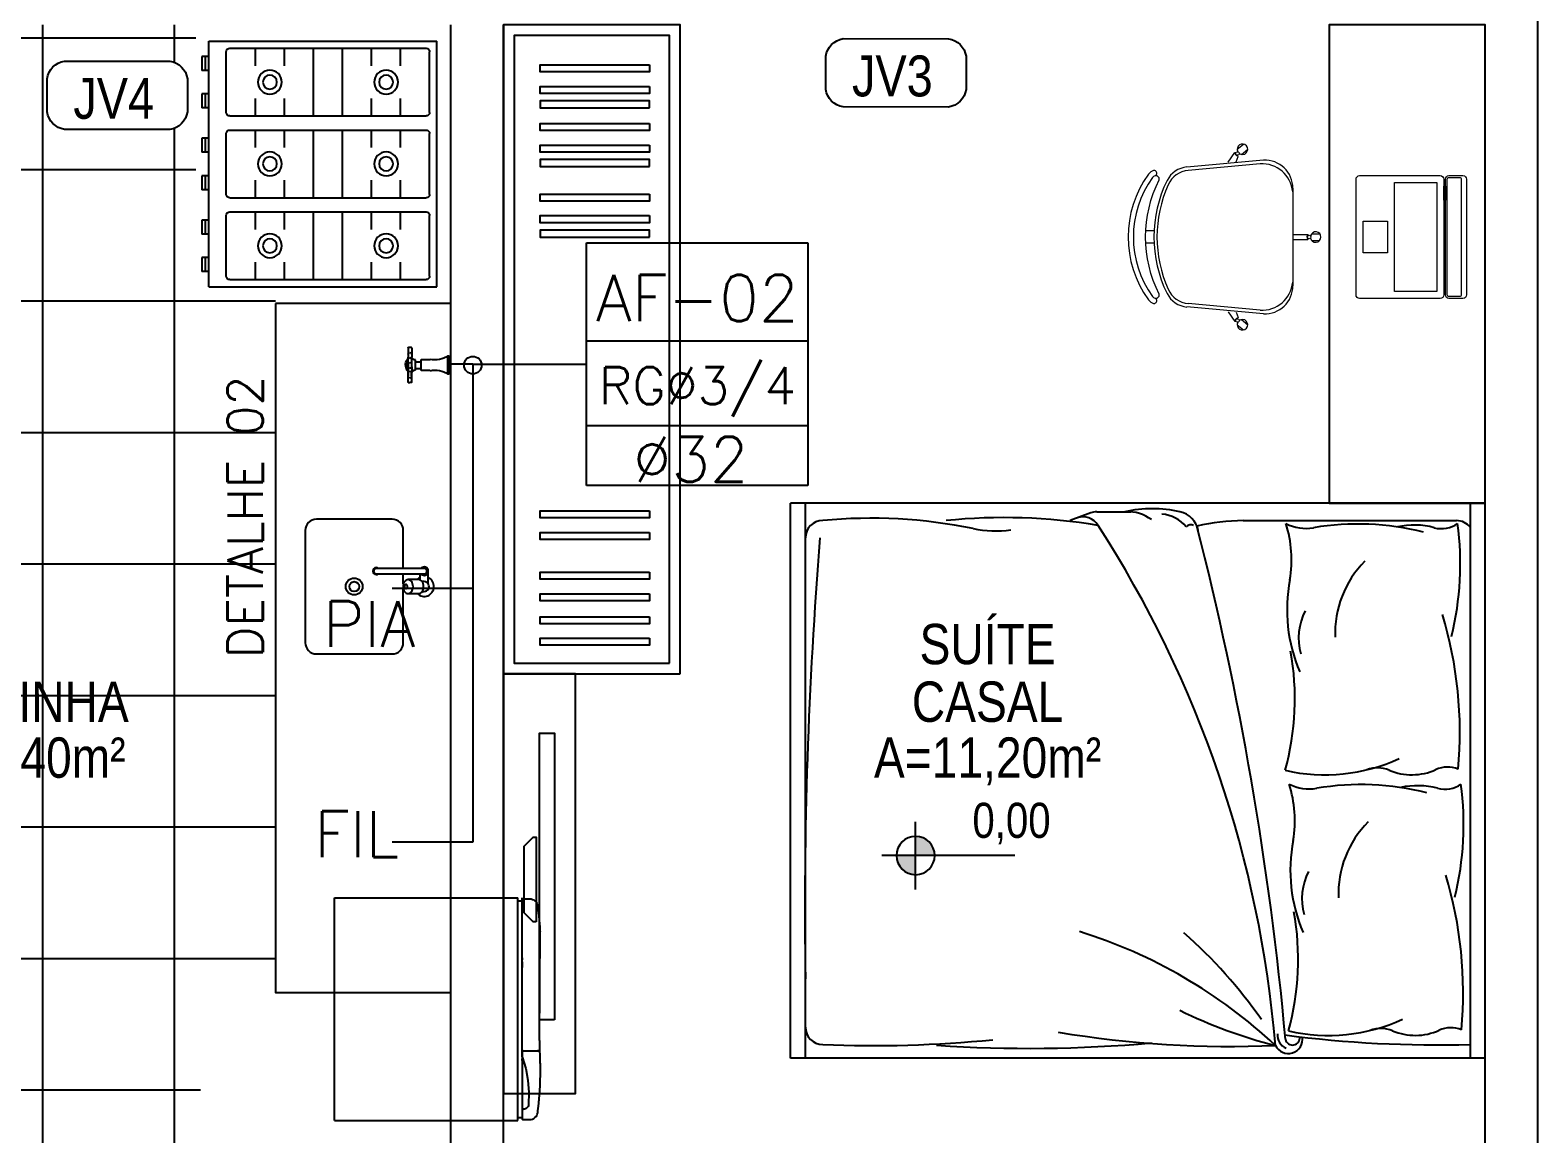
# Model space of a CAD drawing. Header units: millimetres. Extents: x 3923 to 4007, y 744 to 863.
# Drawn here: x 3955.5 to 3962.82, y 848.08 to 853.43 of the extents above; entities that cross this region are included whole.
import ezdxf
from ezdxf.enums import TextEntityAlignment as Align

# ---------------------------------------------------------------- set-up
doc = ezdxf.new("R2010")
doc.units = ezdxf.units.MM
doc.linetypes.add('CONTINU', pattern=[0])
for name, color, linetype in [('-HIDRO', 8, 'Continuous'), ('a-pem-m', 6, 'Continuous'), ('A-PEN-B', 5, 'Continuous'), ('Diametro', 2, 'Continuous'), ('DIVERSOS', 1, 'Continuous'), ('E-txt-g', 3, 'Continuous'), ('HID-TUBPRIMARIO', 5, 'Continuous'), ('HIDRO 01', 4, 'Continuous'), ('Prumadas_L', 1, 'Continuous'), ('Prumadas_Q', 3, 'Continuous'), ('Prumadas_T', 2, 'Continuous')]:
    doc.layers.add(name, color=color, linetype=linetype)
doc.layers.add('E-Lay-9', color=9, linetype='Continuous', lineweight=9)
doc.layers.add('E-Txt-W', color=7, linetype='Continuous', lineweight=20)
doc.styles.add('F2', font='ARIALN.TTF')
doc.styles.add('REG60', font='romans.shx', dxfattribs={"width": 0.8, "height": 0.15})
doc.styles.add('REG80', font='romans.shx', dxfattribs={"width": 0.8, "height": 0.2})
doc.styles.add('ROMANS', font='romans__.ttf', dxfattribs={"height": 0.1})

# ---------------------------------------------------------------- blocks, each defined once
blk = doc.blocks.new('GELAD-VS')
at = {"color": 8}
blk.add_line((-0.0958, -0.3127), (-0.0958, -0.3151), dxfattribs=at)
for points in [[(-0.2946, 0.2704), (0.3404, 0.2704)], [(-0.2946, 0.2704), (-0.2946, -0.2524)], [(0.3404, 0.2704), (0.3404, -0.2524)], [(-0.2946, -0.2524), (0.3404, -0.2524)], [(-0.2861, -0.2524), (-0.2861, -0.2648)], [(0.3319, -0.2524), (0.3319, -0.2648)], [(-0.2919, -0.2667), (-0.2919, -0.2864), (-0.2915, -0.2903), (-0.2907, -0.2942), (-0.2888, -0.2977), (-0.2861, -0.3011), (-0.2834, -0.3042), (-0.2799, -0.3062), (-0.276, -0.3077), (-0.2722, -0.3089), (-0.2687, -0.3093), (-0.2652, -0.3096), (-0.2613, -0.31), (-0.2578, -0.3104), (-0.254, -0.3108), (-0.2505, -0.3112), (-0.247, -0.3116), (-0.2432, -0.312), (-0.2397, -0.3124), (-0.2358, -0.3127), (-0.2323, -0.3131), (-0.2285, -0.3131), (-0.225, -0.3135), (-0.2211, -0.3139), (-0.2176, -0.3143), (-0.2138, -0.3147), (-0.2103, -0.3147), (-0.2064, -0.3151), (-0.2029, -0.3151), (-0.1991, -0.3154), (-0.1956, -0.3154), (-0.1917, -0.3158), (-0.1882, -0.3158), (-0.1844, -0.3158), (-0.1809, -0.3162), (-0.177, -0.3162), (-0.1735, -0.3162), (-0.1697, -0.3166), (-0.1662, -0.3166), (-0.1623, -0.3166), (-0.1588, -0.3166), (-0.155, -0.3166), (-0.1515, -0.3166), (-0.1476, -0.3166), (-0.1442, -0.3166), (-0.1403, -0.3166), (-0.1368, -0.3166), (-0.1329, -0.3166), (-0.1295, -0.3162), (-0.1256, -0.3162), (-0.1221, -0.3162), (-0.1182, -0.3158), (-0.1148, -0.3158), (-0.1109, -0.3158), (-0.1074, -0.3154), (-0.1039, -0.3154), (-0.1001, -0.3151), (-0.0958, -0.3151)], [(-0.2899, -0.2648), (-0.2899, -0.2648), (-0.2899, -0.2648), (-0.2899, -0.2648), (-0.2899, -0.2648), (-0.2899, -0.2648), (-0.2899, -0.2648), (-0.2907, -0.2648), (-0.2911, -0.2652), (-0.2915, -0.2659), (-0.2915, -0.2663), (-0.2915, -0.2663), (-0.2915, -0.2663), (-0.2915, -0.2663), (-0.2915, -0.2663), (-0.2915, -0.2667)], [(-0.1237, -0.2648), (-0.2899, -0.2648)], [(-0.2636, -0.2648), (-0.2636, -0.2648), (-0.2636, -0.2648), (-0.2636, -0.2648), (-0.2636, -0.2648), (-0.2636, -0.2648), (-0.2636, -0.2648), (-0.2636, -0.2648), (-0.2636, -0.2648)], [(-0.2617, -0.2667), (-0.2617, -0.2663), (-0.2621, -0.2663), (-0.2621, -0.2659), (-0.2621, -0.2659), (-0.2625, -0.2656), (-0.2625, -0.2656), (-0.2625, -0.2652), (-0.2629, -0.2652), (-0.2633, -0.2648), (-0.2633, -0.2648), (-0.2636, -0.2648), (-0.2636, -0.2648)], [(-0.2617, -0.2667), (-0.2617, -0.2687)], [(-0.249, -0.2826), (-0.2513, -0.2822), (-0.254, -0.2814), (-0.2563, -0.2799), (-0.2582, -0.2779), (-0.2598, -0.276), (-0.2609, -0.2737), (-0.2617, -0.271), (-0.2617, -0.2687)], [(-0.1124, -0.2648), (-0.1457, -0.2748), (-0.1797, -0.281), (-0.2145, -0.2837), (-0.249, -0.2826)], [(-0.1237, -0.2648), (-0.1221, -0.2648), (-0.1209, -0.2648), (-0.1194, -0.2648), (-0.119, -0.2648), (-0.1182, -0.2648)], [(-0.1209, -0.2648), (-0.1221, -0.2648)], [(-0.1182, -0.2648), (-0.1182, -0.2648)], [(-0.1124, -0.2648), (-0.1128, -0.2648), (-0.1128, -0.2648), (-0.1132, -0.2648), (-0.1136, -0.2648), (-0.114, -0.2648), (-0.1144, -0.2648), (-0.1148, -0.2648), (-0.1155, -0.2648), (-0.1163, -0.2648), (-0.1171, -0.2648), (-0.1182, -0.2648), (-0.1182, -0.2648)], [(-0.1182, -0.2648), (-0.1182, -0.2648)], [(-0.1124, -0.2648), (-0.0958, -0.2648)], [(-0.0966, -0.2648), (-0.1124, -0.2648), (-0.1124, -0.2648), (-0.1124, -0.2648), (-0.1124, -0.2648), (-0.1124, -0.2648)], [(-0.0966, -0.2648), (-0.0966, -0.2648), (-0.0966, -0.2648), (-0.0966, -0.2648), (-0.0966, -0.2648), (-0.0966, -0.2648), (-0.0966, -0.2648), (-0.0966, -0.2648), (-0.0966, -0.2648), (-0.0966, -0.2648), (-0.0966, -0.2648), (-0.0966, -0.2648), (-0.0966, -0.2648)], [(-0.0958, -0.2648), (0.3404, -0.2648)], [(-0.0958, -0.2648), (-0.0958, -0.2648), (-0.0958, -0.2648), (-0.0958, -0.2648), (-0.0958, -0.2659)], [(-0.0958, -0.2648), (-0.0958, -0.2659)], [(-0.0958, -0.2648), (-0.0958, -0.3093)], [(-0.0958, -0.2648), (-0.0958, -0.3139), (-0.0958, -0.3093)], [(-0.0958, -0.2659), (-0.0958, -0.3081)], [(-0.0958, -0.2675), (-0.0958, -0.2667)], [(-0.0656, -0.2648), (-0.0656, -0.2648), (-0.0656, -0.2648), (-0.0656, -0.2648), (-0.0656, -0.2648), (-0.0656, -0.2648), (-0.0656, -0.2648), (-0.0656, -0.2648), (-0.0656, -0.2648), (-0.0656, -0.2648), (-0.0656, -0.2648), (-0.0656, -0.2648), (-0.0656, -0.2648), (-0.0656, -0.2648), (-0.0656, -0.2648), (-0.0656, -0.2648), (-0.0656, -0.2648), (-0.0656, -0.2648), (-0.0656, -0.2648), (-0.0656, -0.2648), (-0.0656, -0.2648)], [(0.1583, -0.2648), (0.1416, -0.2648)], [(0.1424, -0.2648), (0.1583, -0.2648), (0.1583, -0.2648), (0.1583, -0.2648), (0.1583, -0.2648), (0.1583, -0.2648)], [(0.1583, -0.2648), (0.1583, -0.2648), (0.1587, -0.2648), (0.1587, -0.2648), (0.1594, -0.2648), (0.1598, -0.2648), (0.1602, -0.2648), (0.1606, -0.2648), (0.1614, -0.2648), (0.1621, -0.2648), (0.1629, -0.2648), (0.1637, -0.2648), (0.1641, -0.2648)], [(0.1641, -0.2648), (0.1641, -0.2648)], [(0.1641, -0.2648), (0.1641, -0.2648)], [(0.1691, -0.2648), (0.1679, -0.2648), (0.1668, -0.2648), (0.1652, -0.2648), (0.1648, -0.2648), (0.1641, -0.2648)], [(0.1668, -0.2648), (0.1679, -0.2648)], [(0.1691, -0.2648), (0.3358, -0.2648)], [(0.3095, -0.2648), (0.3095, -0.2648), (0.3095, -0.2648), (0.3095, -0.2648), (0.3095, -0.2648), (0.3095, -0.2648), (0.3095, -0.2648)], [(0.3377, -0.2864), (0.3373, -0.2903), (0.3362, -0.2942), (0.3346, -0.2977), (0.3319, -0.3011), (0.3288, -0.3042), (0.3253, -0.3062), (0.3219, -0.3077), (0.318, -0.3089)], [(0.3377, -0.2663), (0.3377, -0.2663), (0.3377, -0.2663), (0.3377, -0.2663), (0.3377, -0.2663), (0.3377, -0.2663), (0.3377, -0.2663), (0.3377, -0.2659), (0.3373, -0.2652), (0.3365, -0.2648), (0.3362, -0.2648), (0.3362, -0.2648), (0.3362, -0.2648), (0.3362, -0.2648), (0.3362, -0.2648), (0.3362, -0.2648)], [(0.3377, -0.2667), (0.3377, -0.2864)], [(-0.0958, -0.3081), (-0.0958, -0.3081), (-0.0958, -0.3085)], [(-0.0958, -0.3112), (-0.0958, -0.3108), (-0.0958, -0.3108), (-0.0958, -0.3108), (-0.0958, -0.3108), (-0.0958, -0.3104), (-0.0958, -0.3104), (-0.0958, -0.31), (-0.0958, -0.31), (-0.0958, -0.31), (-0.0958, -0.3096), (-0.0958, -0.3093), (-0.0958, -0.3089), (-0.0958, -0.3089), (-0.0958, -0.3085), (-0.0958, -0.3081)], [(-0.0958, -0.3093), (-0.0958, -0.3096)], [(-0.0958, -0.31), (-0.0958, -0.3108)], [(-0.0958, -0.3108), (-0.0958, -0.3112)], [(-0.0958, -0.3112), (-0.0958, -0.3139)], [(-0.0958, -0.312), (-0.0958, -0.3124)], [(-0.0958, -0.3127), (-0.0958, -0.3131)], [(-0.0796, -0.3143), (-0.0838, -0.3143), (-0.0958, -0.3139), (-0.0958, -0.3139)], [(-0.066, -0.3143), (-0.0711, -0.3143), (-0.0796, -0.3143)], [(-0.066, -0.3143), (0.245, -0.3154)], [(0.2194, -0.3162), (0.2194, -0.3162)], [(0.2267, -0.3162), (0.2267, -0.3162)], [(0.318, -0.3089), (0.3145, -0.3093), (0.311, -0.3096), (0.3072, -0.31), (0.3037, -0.3104), (0.2998, -0.3108), (0.2963, -0.3112), (0.2925, -0.3116), (0.289, -0.312), (0.2855, -0.3124), (0.2816, -0.3127), (0.2782, -0.3131), (0.2743, -0.3131), (0.2704, -0.3135), (0.2669, -0.3139), (0.2631, -0.3143), (0.2596, -0.3147), (0.2561, -0.3147), (0.2522, -0.3151), (0.2488, -0.3151), (0.245, -0.3154)]]:
    blk.add_lwpolyline(points, dxfattribs=at)
blk = doc.blocks.new('Fogão03_6')
at = {"layer": 'a-pem-m', "color": 8}
for p, q in [((-0.35, -0.65), (-0.35, 0)), ((-0.35, 0), (0.35, 0)), ((-0.35, 0), (0.35, 0)), ((-0.35, -0.65), (-0.35, 0)), ((-0.33, -0.59), (-0.33, -0.03)), ((-0.33, -0.59), (-0.33, -0.03)), ((-0.32, -0.02), (-0.1467, -0.02)), ((-0.32, -0.02), (-0.1467, -0.02)), ((-0.1367, -0.59), (-0.1367, -0.03)), ((-0.1367, -0.59), (-0.1367, -0.03)), ((-0.0967, -0.59), (-0.0967, -0.03)), ((-0.0967, -0.59), (-0.0967, -0.03)), ((-0.0867, -0.02), (0.0867, -0.02)), ((-0.0867, -0.02), (0.0867, -0.02)), ((0.0967, -0.59), (0.0967, -0.03)), ((0.0967, -0.59), (0.0967, -0.03)), ((0.1367, -0.59), (0.1367, -0.03)), ((0.1367, -0.59), (0.1367, -0.03)), ((0.1467, -0.02), (0.32, -0.02)), ((0.1467, -0.02), (0.32, -0.02)), ((0.33, -0.59), (0.33, -0.03)), ((0.33, -0.59), (0.33, -0.03)), ((0.35, -0.65), (0.35, 0)), ((0.35, -0.65), (0.35, 0)), ((-0.33, -0.1029), (-0.28, -0.1029)), ((-0.33, -0.1029), (-0.28, -0.1029)), ((-0.1867, -0.1029), (-0.1367, -0.1029)), ((-0.1867, -0.1029), (-0.1367, -0.1029)), ((-0.0967, -0.1029), (-0.0467, -0.1029)), ((-0.0967, -0.1029), (-0.0467, -0.1029)), ((0.0467, -0.1029), (0.0967, -0.1029)), ((0.0467, -0.1029), (0.0967, -0.1029)), ((0.1367, -0.1029), (0.1867, -0.1029)), ((0.1367, -0.1029), (0.1867, -0.1029)), ((0.28, -0.1029), (0.33, -0.1029)), ((0.28, -0.1029), (0.33, -0.1029)), ((-0.33, -0.1857), (-0.28, -0.1857)), ((-0.33, -0.1857), (-0.28, -0.1857)), ((-0.1867, -0.1857), (-0.1367, -0.1857)), ((-0.1867, -0.1857), (-0.1367, -0.1857)), ((-0.0967, -0.1857), (-0.0467, -0.1857)), ((-0.0967, -0.1857), (-0.0467, -0.1857)), ((0.0467, -0.1857), (0.0967, -0.1857)), ((0.0467, -0.1857), (0.0967, -0.1857)), ((0.1367, -0.1857), (0.1867, -0.1857)), ((0.1367, -0.1857), (0.1867, -0.1857)), ((0.28, -0.1857), (0.33, -0.1857)), ((0.28, -0.1857), (0.33, -0.1857)), ((-0.33, -0.2686), (-0.1367, -0.2686)), ((-0.33, -0.2686), (-0.1367, -0.2686)), ((-0.0967, -0.2686), (0.0967, -0.2686)), ((-0.0967, -0.2686), (0.0967, -0.2686)), ((0.1367, -0.2686), (0.33, -0.2686)), ((0.1367, -0.2686), (0.33, -0.2686)), ((-0.33, -0.3514), (-0.1367, -0.3514)), ((-0.33, -0.3514), (-0.1367, -0.3514)), ((-0.0967, -0.3514), (0.0967, -0.3514)), ((-0.0967, -0.3514), (0.0967, -0.3514)), ((0.1367, -0.3514), (0.33, -0.3514)), ((0.1367, -0.3514), (0.33, -0.3514)), ((-0.33, -0.4343), (-0.28, -0.4343)), ((-0.33, -0.4343), (-0.28, -0.4343)), ((-0.1867, -0.4343), (-0.1367, -0.4343)), ((-0.1867, -0.4343), (-0.1367, -0.4343)), ((-0.0967, -0.4343), (-0.0467, -0.4343)), ((-0.0967, -0.4343), (-0.0467, -0.4343)), ((0.0467, -0.4343), (0.0967, -0.4343)), ((0.0467, -0.4343), (0.0967, -0.4343)), ((0.1367, -0.4343), (0.1867, -0.4343)), ((0.1367, -0.4343), (0.1867, -0.4343)), ((0.28, -0.4343), (0.33, -0.4343)), ((0.28, -0.4343), (0.33, -0.4343)), ((-0.33, -0.5171), (-0.28, -0.5171)), ((-0.33, -0.5171), (-0.28, -0.5171)), ((-0.1867, -0.5171), (-0.1367, -0.5171)), ((-0.1867, -0.5171), (-0.1367, -0.5171)), ((-0.0967, -0.5171), (-0.0467, -0.5171)), ((-0.0967, -0.5171), (-0.0467, -0.5171)), ((0.0467, -0.5171), (0.0967, -0.5171)), ((0.0467, -0.5171), (0.0967, -0.5171)), ((0.1367, -0.5171), (0.1867, -0.5171)), ((0.1367, -0.5171), (0.1867, -0.5171)), ((0.28, -0.5171), (0.33, -0.5171)), ((0.28, -0.5171), (0.33, -0.5171)), ((-0.32, -0.6), (-0.1467, -0.6)), ((-0.32, -0.6), (-0.1467, -0.6)), ((-0.0867, -0.6), (0.0867, -0.6)), ((-0.0867, -0.6), (0.0867, -0.6)), ((0.1467, -0.6), (0.32, -0.6)), ((0.1467, -0.6), (0.32, -0.6)), ((-0.35, -0.65), (0.35, -0.65)), ((-0.35, -0.65), (0.35, -0.65)), ((-0.3068, -0.65), (-0.3068, -0.67)), ((-0.3068, -0.65), (-0.3068, -0.67)), ((-0.2669, -0.66), (-0.3068, -0.66)), ((-0.2669, -0.66), (-0.3068, -0.66)), ((-0.2669, -0.67), (-0.3068, -0.67)), ((-0.2669, -0.67), (-0.3068, -0.67)), ((-0.2669, -0.65), (-0.2669, -0.67)), ((-0.2669, -0.65), (-0.2669, -0.67)), ((-0.1998, -0.65), (-0.1998, -0.67)), ((-0.1998, -0.65), (-0.1998, -0.67)), ((-0.1599, -0.66), (-0.1998, -0.66)), ((-0.1599, -0.66), (-0.1998, -0.66)), ((-0.1599, -0.67), (-0.1998, -0.67)), ((-0.1599, -0.67), (-0.1998, -0.67)), ((-0.1599, -0.65), (-0.1599, -0.67)), ((-0.1599, -0.65), (-0.1599, -0.67)), ((-0.0734, -0.65), (-0.0734, -0.67)), ((-0.0734, -0.65), (-0.0734, -0.67)), ((-0.0335, -0.66), (-0.0734, -0.66)), ((-0.0335, -0.66), (-0.0734, -0.66)), ((-0.0335, -0.67), (-0.0734, -0.67)), ((-0.0335, -0.67), (-0.0734, -0.67)), ((-0.0335, -0.65), (-0.0335, -0.67)), ((-0.0335, -0.65), (-0.0335, -0.67)), ((0.0335, -0.65), (0.0335, -0.67)), ((0.0335, -0.65), (0.0335, -0.67)), ((0.0734, -0.66), (0.0335, -0.66)), ((0.0734, -0.66), (0.0335, -0.66)), ((0.0734, -0.67), (0.0335, -0.67)), ((0.0734, -0.67), (0.0335, -0.67)), ((0.0734, -0.65), (0.0734, -0.67)), ((0.0734, -0.65), (0.0734, -0.67)), ((0.1599, -0.65), (0.1599, -0.67)), ((0.1599, -0.65), (0.1599, -0.67)), ((0.1998, -0.66), (0.1599, -0.66)), ((0.1998, -0.66), (0.1599, -0.66)), ((0.1998, -0.67), (0.1599, -0.67)), ((0.1998, -0.67), (0.1599, -0.67)), ((0.1998, -0.65), (0.1998, -0.67)), ((0.1998, -0.65), (0.1998, -0.67)), ((0.2669, -0.65), (0.2669, -0.67)), ((0.2669, -0.65), (0.2669, -0.67)), ((0.3067, -0.66), (0.2669, -0.66)), ((0.3067, -0.66), (0.2669, -0.66)), ((0.3067, -0.67), (0.2669, -0.67)), ((0.3067, -0.67), (0.2669, -0.67)), ((0.3067, -0.65), (0.3067, -0.67)), ((0.3067, -0.65), (0.3067, -0.67))]:
    blk.add_line(p, q, dxfattribs=at)
for centre, radius in [((-0.2333, -0.1443), 0.0341), ((-0.2333, -0.1443), 0.0341), ((-0.2333, -0.1443), 0.02), ((-0.2333, -0.1443), 0.02), ((0, -0.1443), 0.0341), ((0, -0.1443), 0.0341), ((0, -0.1443), 0.02), ((0, -0.1443), 0.02), ((0.2333, -0.1443), 0.0341), ((0.2333, -0.1443), 0.0341), ((0.2333, -0.1443), 0.02), ((0.2333, -0.1443), 0.02), ((-0.2333, -0.4757), 0.0341), ((-0.2333, -0.4757), 0.0341), ((-0.2333, -0.4757), 0.02), ((-0.2333, -0.4757), 0.02), ((0, -0.4757), 0.0341), ((0, -0.4757), 0.0341), ((0, -0.4757), 0.02), ((0, -0.4757), 0.02), ((0.2333, -0.4757), 0.0341), ((0.2333, -0.4757), 0.0341), ((0.2333, -0.4757), 0.02), ((0.2333, -0.4757), 0.02)]:
    blk.add_circle(centre, radius, dxfattribs=at)
for centre, start, end in [((-0.32, -0.03), 89.9995, 179.9996), ((-0.32, -0.03), 89.9995, 179.9996), ((-0.1467, -0.03), 359.9996, 89.9995), ((-0.1467, -0.03), 359.9996, 89.9995), ((-0.0867, -0.03), 89.9995, 179.9996), ((-0.0867, -0.03), 89.9995, 179.9996), ((0.0867, -0.03), 359.9996, 89.9995), ((0.0867, -0.03), 359.9996, 89.9995), ((0.1467, -0.03), 89.9995, 179.9996), ((0.1467, -0.03), 89.9995, 179.9996), ((0.32, -0.03), 359.9996, 89.9995), ((0.32, -0.03), 359.9996, 89.9995), ((-0.32, -0.59), 179.9996, 269.9995), ((-0.32, -0.59), 179.9996, 269.9995), ((-0.1467, -0.59), 269.9995, 359.9996), ((-0.1467, -0.59), 269.9995, 359.9996), ((-0.0867, -0.59), 179.9996, 269.9995), ((-0.0867, -0.59), 179.9996, 269.9995), ((0.0867, -0.59), 269.9995, 359.9996), ((0.0867, -0.59), 269.9995, 359.9996), ((0.1467, -0.59), 179.9996, 269.9995), ((0.1467, -0.59), 179.9996, 269.9995), ((0.32, -0.59), 269.9995, 359.9996), ((0.32, -0.59), 269.9995, 359.9996)]:
    blk.add_arc(centre, 0.01, start, end, dxfattribs=at)
blk = doc.blocks.new('Cuba coz')
at = {"color": 8}
blk.add_line((7.5, -4.5), (7.5, -2.41), dxfattribs=at)
for points in [[(13.41, -6.5), (13.41, -20, 0.414214), (17.41, -24), (44.41, -24, 0.414214), (48.41, -20), (48.41, 20, 0.414214), (44.41, 24), (17.41, 24, 0.414214), (13.41, 20), (13.41, 0.74)], [(6.7, 1.75), (6, 1.75, 0.546464), (4.41, -0.73, -0.10784), (4.5, -1.15), (4.5, -5.5)], [(11.72, 2.5), (7.96, 2.5, 0.133256), (7.32, 2.33, 0.106756), (6.71, 1.77, 0.082828), (6.34, 0.99, 0.071352), (6.19, 0, 0.071352), (6.34, -0.99, 0.082828), (6.71, -1.77, 0.106756), (7.32, -2.33, 0.133256), (7.96, -2.5), (11.72, -2.5)], [(4.41, -0.73, 0.293273), (6, -1.75), (6.7, -1.75)], [(13.41, -1), (13.41, -4.5, 0.414214)]]:
    blk.add_lwpolyline(points, format="xyb", dxfattribs=at)
for points in [[(11.72, -2.5, 0.133256), (12.36, -2.33, 0.106756), (12.97, -1.77, 0.082828), (13.35, -0.99, 0.071352), (13.49, 0, 0.071352), (13.35, 0.99, 0.082828), (12.97, 1.77, 0.106756), (12.36, 2.33, 0.133256), (11.72, 2.5, 0.133256), (11.08, 2.33, 0.106756), (10.47, 1.77, 0.082828), (10.1, 0.99, 0.071352), (9.95, 0, 0.071352), (10.1, -0.99, 0.082828), (10.47, -1.77, 0.106756), (11.08, -2.33, 0.133256)], [(12.47, 0.75, 0.133256), (12.28, 0.7, 0.106756), (12.1, 0.53, 0.082828), (11.98, 0.3, 0.071352), (11.94, 0, 0.071352), (11.98, -0.3, 0.082828), (12.1, -0.53, 0.106756), (12.28, -0.7, 0.133256), (12.47, -0.75, 0.133256), (12.66, -0.7, 0.106756), (12.85, -0.53, 0.082828), (12.96, -0.3, 0.071352), (13, 0, 0.071352), (12.96, 0.3, 0.082828), (12.85, 0.53, 0.106756), (12.66, 0.7, 0.133256)], [(6, -6.5), (23, -6.5, 1), (23, -4.5), (6, -4.5, 1)]]:
    blk.add_lwpolyline(points, format="xyb", close=True, dxfattribs=at)
for radius in [3, 1.75]:
    blk.add_circle((30.91, 0), radius, dxfattribs=at)
for centre, radius, start, end in [((6, 0), 3.5, 45.5847, 244.6231), ((6, -5.5), 1.5, 41.8103, 318.1897), ((6, 0), 3.5, 295.3769, 314.4153), ((23, -5.5), 1.25, 233.1301, 126.8699)]:
    blk.add_arc(centre, radius, start, end, dxfattribs=at)
blk = doc.blocks.new('TXT-AMB75')
at = {"layer": 'E-txt-g', "style": 'REG80', "width": 0.8, "flags": 8}
blk.add_attdef('TXT', text='', height=0.2, dxfattribs=at).set_placement((0.0055, 0.2964), align=Align.CENTER)
at = {"layer": 'E-Txt-W', "style": 'REG60', "width": 0.8, "flags": 8}
blk.add_attdef('TXT', text='', height=0.15, dxfattribs=at).set_placement((0.0055, 0.0271), align=Align.CENTER)
blk = doc.blocks.new('Cadeira')
at = {"layer": 'E-Lay-9', "color": 8}
for p, q in [((-0.0093, 0.0535), (-0.0093, 0.0769)), ((0.0096, 0.0535), (0.0096, 0.0769)), ((-0.1393, 0), (0.1393, 0)), ((-0.0075, 0), (-0.0075, 0.0425)), ((-0.0075, 0.0425), (-0.0056, 0.0425)), ((0.0056, 0.0425), (0.0075, 0.0425)), ((0.0075, 0), (0.0075, 0.0425)), ((-0.2192, -0.0836), (-0.1996, -0.3023)), ((0.2192, -0.0836), (0.1996, -0.3023)), ((-0.2355, -0.1467), (-0.2505, -0.1288)), ((-0.2087, -0.0936), (-0.1898, -0.2982)), ((0.2087, -0.0936), (0.1898, -0.2982)), ((0.2355, -0.1467), (0.2505, -0.1288)), ((-0.25, -0.1588), (-0.265, -0.1409)), ((-0.2398, -0.1647), (-0.2413, -0.1659)), ((-0.2133, -0.1847), (-0.2413, -0.1659)), ((-0.2298, -0.1563), (-0.2313, -0.1575)), ((-0.2144, -0.1618), (-0.2298, -0.1563)), ((0.2133, -0.1847), (0.2413, -0.1659)), ((0.2144, -0.1618), (0.2298, -0.1563)), ((0.2298, -0.1563), (0.2313, -0.1575)), ((0.2398, -0.1647), (0.2413, -0.1659)), ((0.25, -0.1588), (0.265, -0.1409)), ((-0.0175, -0.3961), (-0.0175, -0.4196)), ((0.0175, -0.3961), (0.0175, -0.4196))]:
    blk.add_line(p, q, dxfattribs=at)
blk.add_lwpolyline([(0.1631, -0.3812, -0.237888), (-0.1631, -0.3812, 0.605717), (-0.1738, -0.3953, 0.122717), (-0.17, -0.4, 0.323529), (0.17, -0.4, 0.122717), (0.1738, -0.3953, 0.605717)], format="xyb", close=True, dxfattribs=at)
for centre in [(0, 0.0466), (-0.2382, -0.1579), (0.2382, -0.1579)]:
    blk.add_circle(centre, 0.005, dxfattribs=at)
for centre, radius, start, end in [((0.0001, 0.0652), 0.015, 281.6334, 257.4537), ((-0.1393, -0.08), 0.08, 90, 182.5692), ((0, 0.0475), 0.0075, 221.8103, 318.1897), ((0.1393, -0.08), 0.08, 357.4308, 90), ((-0.1202, -0.0886), 0.0887, 95.5925, 183.2522), ((0.1202, -0.0886), 0.0887, 356.7478, 84.4075), ((-0.2502, -0.1438), 0.015, 322.5463, 298.3666), ((0.2502, -0.1438), 0.015, 241.6334, 217.4537), ((-0.2388, -0.1573), 0.0075, 261.8103, 358.1897), ((0.2388, -0.1573), 0.0075, 181.8103, 278.1897), ((-0.1201, -0.2918), 0.07, 185.2999, 245.7361), ((0.1201, -0.2918), 0.07, 294.2639, 354.7001), ((-0.1299, -0.296), 0.07, 185.1212, 243.6047), ((0.1299, -0.296), 0.07, 296.3953, 354.8788), ((0, -0.0343), 0.3622, 243.6047, 296.3953), ((0, -0.0254), 0.3622, 245.7361, 294.2639), ((-0.1819, -0.3961), 0.00782, 29.8109, 225.3255), ((-0.1625, -0.39), 0.0275, 205.1455, 233.4571), ((0, -0.1648), 0.3052, 234.1238, 305.8762), ((-0.1625, -0.39), 0.0125, 205.1455, 233.1301), ((0.1819, -0.3961), 0.00782, 314.6745, 150.1891), ((0.1625, -0.39), 0.0275, 306.5429, 334.8545)]:
    blk.add_arc(centre, radius, start, end, dxfattribs=at)
blk = doc.blocks.new('Notebook')
at = {"layer": 'E-Lay-9', "color": 8}
for p, q in [((-0.175, 0.305), (-0.175, 0.3)), ((0.165, 0.315), (-0.165, 0.315)), ((0.175, 0.3), (0.175, 0.305)), ((-0.175, 0.3), (-0.175, 0.265)), ((0.175, 0.265), (0.175, 0.3)), ((-0.165, 0.255), (0.165, 0.255))]:
    blk.add_line(p, q, dxfattribs=at)
for points in [[(-0.165, 0.26), (0.165, 0.26, 0.414214), (0.17, 0.265), (0.17, 0.295, 0.414214), (0.165, 0.3), (-0.165, 0.3, 0.414214), (-0.17, 0.295), (-0.17, 0.265, 0.414214)], [(-0.165, 0), (0.165, 0, 0.414214), (0.175, 0.01), (0.175, 0.24, 0.414214), (0.165, 0.25), (-0.165, 0.25, 0.414214), (-0.175, 0.24), (-0.175, 0.01, 0.414214)]]:
    blk.add_lwpolyline(points, format="xyb", close=True, dxfattribs=at)
for points in [[(-0.155, 0.11), (0.155, 0.11), (0.155, 0.23), (-0.155, 0.23)], [(-0.105, 0.25), (-0.145, 0.25), (-0.145, 0.255), (-0.105, 0.255)], [(0.105, 0.25), (0.145, 0.25), (0.145, 0.255), (0.105, 0.255)], [(-0.045, 0.02), (0.045, 0.02), (0.045, 0.09), (-0.045, 0.09)]]:
    blk.add_lwpolyline(points, close=True, dxfattribs=at)
for centre, start, end in [((-0.165, 0.305), 90, 180), ((0.165, 0.305), 0, 90), ((-0.165, 0.265), 180, 270), ((0.165, 0.265), 270, 360)]:
    blk.add_arc(centre, 0.01, start, end, dxfattribs=at)
blk = doc.blocks.new('NIVEL')
at = {"layer": 'DIVERSOS'}
h = blk.add_hatch(color=7, dxfattribs=at)
h.paths.add_polyline_path([(0, 0.137, 0.414214), (-0.137, 0), (0, 0)])
h.paths.add_polyline_path([(0, 0), (0, -0.137, 0.414214), (0.137, 0)])
at = {"layer": 'DIVERSOS', "color": 7}
for p, q in [((0, 0.242), (0, -0.242)), ((0.709, 0), (-0.242, 0))]:
    blk.add_line(p, q, dxfattribs=at)
blk.add_circle((0, 0), 0.137, dxfattribs=at)

msp = doc.modelspace()

# ---------------------------------------------------------------- hatches: boundary and pattern name
at = {"layer": '-HIDRO'}
h = msp.add_hatch(dxfattribs=at)
h.set_pattern_fill('ANSI37,_O', color=256, scale=5.103, angle=45)
h.set_pattern_definition([(90, (4625.9708, -407.04896), (-0.637875, 9e-17), []), (180, (4625.9708, -407.04896), (-9e-17, -0.637875), [])])
h.paths.add_polyline_path([(3954.1418, 853.7103), (3954.1418, 853.4552), (3953.9717, 853.4552), (3953.9717, 846.396), (3955.7578, 846.396), (3955.7578, 847.0764), (3957.5438, 847.0764), (3957.5438, 847.3691), (3956.3296, 847.3691), (3956.3296, 848.6703), (3956.6933, 848.7615), (3956.6933, 852.1855), (3956.3064, 852.1855), (3956.3064, 853.4552), (3955.5026, 853.4552), (3955.5026, 853.7103)])
edge = h.paths.add_edge_path(flags=16)
edge.add_arc((3955.0752, 853.3483), 0.1007, 278.33262, 351.66738, ccw=False)
edge.add_line((3955.0898, 853.2486), (3954.579, 853.2491))
edge.add_arc((3954.593, 853.3483), 0.1001, 188.39907, 261.9681, ccw=False)
edge.add_line((3954.4939, 853.3337), (3954.4939, 853.4947))
edge.add_arc((3954.5941, 853.4802), 0.1013, 98.6118, 171.74152, ccw=False)
edge.add_line((3954.579, 853.5803), (3955.0898, 853.5798))
edge.add_arc((3955.0752, 853.4801), 0.1007, 8.33262, 81.66738, ccw=False)
edge.add_line((3955.1748, 853.4947), (3955.1748, 853.3337))
edge = h.paths.add_edge_path(flags=16)
edge.add_arc((3956.1657, 853.0478), 0.1007, 278.33262, 351.66738, ccw=False)
edge.add_line((3956.1803, 852.9481), (3955.6695, 852.9486))
edge.add_arc((3955.6835, 853.0478), 0.1001, 188.39907, 261.9681, ccw=False)
edge.add_line((3955.5844, 853.0332), (3955.5844, 853.1942))
edge.add_arc((3955.6846, 853.1797), 0.1013, 98.6118, 171.74152, ccw=False)
edge.add_line((3955.6695, 853.2798), (3956.1803, 853.2793))
edge.add_arc((3956.1657, 853.1796), 0.1007, 8.33262, 81.66738, ccw=False)
edge.add_line((3956.2653, 853.1942), (3956.2653, 853.0332))
h.paths.add_polyline_path([(3954.1418, 853.4552), (3954.1418, 852.0955), (3954.1928, 852.0955), (3954.1928, 853.4552)], flags=16)
edge = h.paths.add_edge_path(flags=16)
edge.add_line((3955.8506, 849.4262), (3954.9634, 849.4262))
edge = h.paths.add_edge_path(flags=16)
edge.add_arc((3955.1274, 849.4262), 0.0932, 0, 360)
edge = h.paths.add_edge_path(flags=16)
edge.add_line((3955.1274, 849.2623), (3955.1274, 849.5901))
h.paths.add_polyline_path([(3954.9663, 850.0188), (3955.9868, 850.0188), (3955.9868, 850.3263), (3954.9663, 850.3263)], flags=24)
h.paths.add_polyline_path([(3954.8714, 849.7074), (3956.0817, 849.7074), (3956.0817, 850.059), (3954.8714, 850.059)], flags=24)
h.paths.add_polyline_path([(3955.3479, 849.4284), (3955.8442, 849.4284), (3955.8442, 849.7338), (3955.3479, 849.7338)], flags=24)
h.paths.add_polyline_path([(3955.4817, 847.5868), (3956.0333, 847.5868), (3956.0333, 847.9964), (3955.4817, 847.9964)], flags=24)

# ---------------------------------------------------------------- linework, layer by layer
for p, q in [((3962.8169, 817.9893), (3962.8169, 860.5143)), ((3957.5438, 846.396), (3957.5438, 853.4552)), ((3957.799, 846.6512), (3957.799, 853.4552)), ((3962.5618, 846.6512), (3962.5618, 853.4552)), ((3962.5618, 851.1351), (3959.1912, 851.1351)), ((3959.1912, 848.4428), (3959.1912, 851.1351)), ((3959.2635, 848.4428), (3959.2635, 851.1351)), ((3960.6768, 851.093), (3960.8417, 851.093)), ((3962.4895, 848.4428), (3962.4895, 851.1351)), ((3960.6477, 851.0878), (3960.5478, 851.051)), ((3961.3874, 851.051), (3962.4222, 851.051)), ((3962.5618, 848.4428), (3959.1912, 848.4428))]:
    msp.add_line(p, q, dxfattribs=at)
for points in [[(3958.6562, 850.3079), (3958.6562, 853.4552), (3957.799, 853.4552), (3957.799, 850.3079)], [(3961.8052, 851.1351), (3962.5618, 851.1351), (3962.5618, 853.4552), (3961.8052, 853.4552)], [(3958.6051, 850.359), (3958.6051, 853.4041), (3957.85, 853.4041), (3957.85, 850.359)], [(3957.799, 850.3079), (3957.799, 848.272), (3958.1479, 848.272), (3958.1479, 850.3079)], [(3958.0468, 848.6292), (3957.974, 848.6292), (3957.974, 850.02), (3958.0468, 850.02)], [(3957.9575, 849.1052), (3957.943, 849.1052), (3957.8993, 849.1489), (3957.8993, 849.4723), (3957.943, 849.5159), (3957.9575, 849.5159)]]:
    msp.add_lwpolyline(points, close=True, dxfattribs=at)
at = {"layer": '-HIDRO', "linetype": 'Continuous'}
for points in [[(3960.043, 853.1418, -0.331371), (3959.9579, 853.0568), (3959.4472, 853.0573, -0.332506), (3959.3621, 853.1418), (3959.3621, 853.3028, -0.330378), (3959.4471, 853.3884), (3959.9579, 853.3879, -0.331371), (3960.043, 853.3028)], [(3956.2653, 853.0332, -0.331371), (3956.1803, 852.9481), (3955.6695, 852.9486, -0.332506), (3955.5844, 853.0332), (3955.5844, 853.1942, -0.330378), (3955.6695, 853.2798), (3956.1803, 853.2793, -0.331371), (3956.2653, 853.1942)]]:
    msp.add_lwpolyline(points, format="xyb", close=True, dxfattribs=at)
at = {"layer": '-HIDRO', "ltscale": 0.5}
for points in [[(3958.5073, 853.2611), (3958.5073, 853.2271), (3957.9769, 853.2271), (3957.9769, 853.2611)], [(3958.5073, 853.1564), (3958.5073, 853.1223), (3957.9769, 853.1223), (3957.9769, 853.1564)], [(3958.5073, 853.0526), (3958.5073, 853.0866), (3957.9769, 853.0866), (3957.9769, 853.0526)], [(3958.5073, 852.9763), (3958.5073, 852.9423), (3957.9769, 852.9423), (3957.9769, 852.9763)], [(3958.5073, 852.8716), (3958.5073, 852.8376), (3957.9769, 852.8376), (3957.9769, 852.8716)], [(3958.5073, 852.7678), (3958.5073, 852.8018), (3957.9769, 852.8018), (3957.9769, 852.7678)], [(3958.5073, 852.6346), (3958.5073, 852.6006), (3957.9769, 852.6006), (3957.9769, 852.6346)], [(3958.5073, 852.5299), (3958.5073, 852.4958), (3957.9769, 852.4958), (3957.9769, 852.5299)], [(3958.5073, 852.4261), (3958.5073, 852.4601), (3957.9769, 852.4601), (3957.9769, 852.4261)], [(3958.5073, 851.0984), (3958.5073, 851.0644), (3957.9769, 851.0644), (3957.9769, 851.0984)], [(3958.5073, 850.9937), (3958.5073, 850.9596), (3957.9769, 850.9596), (3957.9769, 850.9937)], [(3958.5073, 850.8002), (3958.5073, 850.7662), (3957.9769, 850.7662), (3957.9769, 850.8002)], [(3958.5073, 850.6955), (3958.5073, 850.6615), (3957.9769, 850.6615), (3957.9769, 850.6955)], [(3958.5073, 850.5848), (3958.5073, 850.5508), (3957.9769, 850.5508), (3957.9769, 850.5848)], [(3958.5073, 850.4801), (3958.5073, 850.4461), (3957.9769, 850.4461), (3957.9769, 850.4801)]]:
    msp.add_lwpolyline(points, close=True, dxfattribs=at)
at = {"layer": '-HIDRO', "linetype": 'CONTINU'}
msp.add_lwpolyline([(3956.6933, 852.1036), (3956.6933, 848.7615), (3957.5438, 848.7615), (3957.5438, 852.1036)], close=True, dxfattribs=at)
at = {"layer": '-HIDRO'}
for centre, radius, start, end in [((3960.6768, 851.009), 0.0841, 90, 110.2459), ((3960.6768, 851.009), 0.0841, 90, 110.2459), ((3960.9476, 850.5111), 0.5975, 77.11731, 103.07135), ((3960.831, 850.9121), 0.1812, 52.2698, 93.39831), ((3961.0545, 850.9788), 0.1177, 11.61314, 77.11731), ((3959.3475, 850.9669), 0.0841, 90, 180), ((3959.5824, 848.6048), 2.4574, 78.39429, 95.48495), ((3960.2264, 848.3001), 2.7651, 80.49292, 95.822), ((3960.6107, 850.9846), 0.0841, 30.51278, 110.2459), ((3956.0816, 848.0499), 5.4808, 4.76367, 32.90461), ((3960.9795, 850.9123), 0.1703, 39.40159, 85.3151), ((3961.1329, 851.003), 0.0279, 59.30245, 141.46901), ((3961.4018, 849.9831), 1.068, 90.76871, 102.91096), ((3945.6861, 847.0709), 15.9739, 5.25812, 14.32844), ((3961.6924, 851.2291), 0.2159, 243.03506, 279.62888), ((3961.0361, 850.8591), 0.586, 350.60741, 17.64024), ((3961.9443, 849.7445), 1.2899, 75.74005, 99.62888), ((3962.2171, 850.6579), 0.3714, 74.80123, 102.68804), ((3962.3497, 851.1459), 0.1343, 254.80123, 305.62124), ((3960.9383, 850.8409), 1.5023, 346.42683, 7.49006), ((3962.4222, 850.9669), 0.0841, 36.8699, 90), ((3981.7235, 849.1538), 22.4624, 175.36973, 180.82949), ((3960.187, 851.5617), 0.5606, 258.65747, 277.52533), ((3962.328, 850.5036), 0.495, 134.99017, 182.17052), ((3962.3586, 850.6172), 0.7586, 168.87826, 203.31216), ((3961.9398, 850.4815), 0.2836, 152.3015, 195.85933), ((3960.4614, 850.0245), 1.9771, 354.80098, 16.79835), ((3960.3377, 850.186), 1.3005, 344.55026, 10.2362), ((3961.784, 850.6753), 0.8577, 257.01381, 294.88205), ((3962.0392, 849.7074), 0.1443, 67.11917, 110.98391), ((3962.3791, 849.7168), 0.1384, 68.28762, 114.21227), ((3962.2058, 850.1021), 0.2841, 247.11917, 294.21227), ((3961.7085, 849.9651), 0.2159, 243.03506, 279.62888), ((3961.0521, 849.5951), 0.586, 350.60741, 17.64024), ((3961.9603, 848.4805), 1.2899, 75.74005, 99.62888), ((3962.2331, 849.3938), 0.3714, 74.80123, 102.68804), ((3962.3657, 849.8818), 0.1343, 254.80123, 305.62124), ((3960.9544, 849.5768), 1.5023, 346.42683, 7.49006), ((3962.344, 849.2395), 0.495, 134.99017, 182.17052), ((3962.3747, 849.3531), 0.7586, 168.87826, 203.31216), ((3961.9558, 849.2174), 0.2836, 152.3015, 195.85933), ((3960.4774, 848.7604), 1.9771, 354.80098, 16.79835), ((3960.3538, 848.9219), 1.3005, 344.55026, 10.2362), ((3959.865, 846.7105), 2.4572, 46.91417, 72.76125), ((3959.4951, 847.2374), 2.4219, 35.12721, 48.488), ((3962.1163, 850.7707), 2.337, 243.69042, 255.81061), ((3961.8, 849.4112), 0.8577, 257.01381, 294.88205), ((3959.3475, 848.5941), 0.0841, 180, 270), ((3959.6008, 854.3654), 5.8608, 267.52359, 275.60032), ((3961.3231, 853.5392), 5.039, 260.49059, 272.50593), ((3961.606, 848.5356), 0.0696, 206.06182, 8.3909), ((3961.6227, 848.5559), 0.0695, 175.50112, 247.39481), ((3962.329, 854.149), 5.6413, 262.46777, 271.62968), ((3961.6272, 848.542), 0.0351, 191.8744, 8.70853), ((3962.0552, 848.4433), 0.1443, 67.11917, 110.98391), ((3962.2218, 848.838), 0.2841, 247.11917, 294.21227), ((3962.3951, 848.4527), 0.1384, 68.28762, 114.21227), ((3960.3468, 855.2272), 6.7362, 266.19917, 275.07447)]:
    msp.add_arc(centre, radius, start, end, dxfattribs=at)
at = {"layer": 'A-PEN-B'}
msp.add_line((3957.6502, 851.8094), (3957.5284, 851.8094), dxfattribs=at)
msp.add_circle((3957.6502, 851.805), 0.0425, dxfattribs=at)
at = {"layer": 'HID-TUBPRIMARIO'}
for p, q in [((3957.6502, 851.8094), (3957.6502, 850.7208)), ((3957.6502, 850.7208), (3957.2593, 850.7208)), ((3957.6502, 850.7208), (3957.6502, 849.4912)), ((3957.6502, 849.4912), (3957.2593, 849.4912))]:
    msp.add_line(p, q, dxfattribs=at)
at = {"layer": 'HIDRO 01', "color": 4}
for p, q in [((3957.3314, 851.8236), (3957.3314, 851.8311)), ((3957.3314, 851.8054), (3957.3314, 851.8236)), ((3957.3366, 851.8885), (3957.3366, 851.8399)), ((3957.3366, 851.8138), (3957.3366, 851.8407)), ((3957.345, 851.8906), (3957.3387, 851.8906)), ((3957.3514, 851.8906), (3957.345, 851.8906)), ((3957.3535, 851.8885), (3957.3535, 851.8425)), ((3957.3535, 851.8138), (3957.3535, 851.8434)), ((3957.3713, 851.8229), (3957.3713, 851.8302)), ((3957.399, 851.8054), (3957.399, 851.8328)), ((3957.399, 851.8328), (3957.4437, 851.8328)), ((3957.5295, 851.8496), (3957.5359, 851.8496)), ((3957.5295, 851.8054), (3957.5295, 851.8496)), ((3957.5359, 851.8054), (3957.5359, 851.8496)), ((3957.3314, 851.7873), (3957.3314, 851.8054)), ((3957.3314, 851.7797), (3957.3314, 851.7873)), ((3957.3314, 851.7797), (3957.3314, 851.7796)), ((3957.3364, 851.7664), (3957.3364, 851.758)), ((3957.3364, 851.758), (3957.3364, 851.7496)), ((3957.3366, 851.8138), (3957.3366, 851.8054)), ((3957.3366, 851.8054), (3957.3366, 851.797)), ((3957.3366, 851.797), (3957.3366, 851.7699)), ((3957.3366, 851.7224), (3957.3366, 851.7709)), ((3957.3533, 851.758), (3957.3533, 851.7664)), ((3957.3533, 851.7496), (3957.3533, 851.758)), ((3957.3535, 851.8054), (3957.3535, 851.8138)), ((3957.3535, 851.797), (3957.3535, 851.8054)), ((3957.3535, 851.797), (3957.3535, 851.7684)), ((3957.3535, 851.7224), (3957.3535, 851.7684)), ((3957.3713, 851.8054), (3957.3713, 851.8229)), ((3957.399, 851.8191), (3957.3713, 851.8191)), ((3957.3713, 851.7879), (3957.3713, 851.8054)), ((3957.3713, 851.7807), (3957.3713, 851.7879)), ((3957.399, 851.7875), (3957.3713, 851.7875)), ((3957.399, 851.7781), (3957.399, 851.8054)), ((3957.4437, 851.7781), (3957.399, 851.7781)), ((3957.5295, 851.7612), (3957.5295, 851.8054)), ((3957.5359, 851.7612), (3957.5295, 851.7612)), ((3957.5359, 851.7612), (3957.5359, 851.8054)), ((3957.3387, 851.7203), (3957.345, 851.7203)), ((3957.3514, 851.7203), (3957.345, 851.7203))]:
    msp.add_line(p, q, dxfattribs=at)
for points in [[(3957.3713, 851.8302), (3957.3689, 851.8307), (3957.3662, 851.8313), (3957.3626, 851.8321)], [(3957.3713, 851.7807), (3957.3689, 851.7801), (3957.3662, 851.7795), (3957.3626, 851.7788)]]:
    msp.add_lwpolyline(points, dxfattribs=at)
at = {"layer": 'HIDRO 01', "color": 4, "extrusion": (0, 0, -1)}
for centre, radius, start, end in [((-3957.3911, 851.8054), 0.0671, 359.99565, 20.13631), ((-3957.3297, 851.8237), 0.00168, 20.12195, 100.11243), ((-3957.3297, 851.8237), 0.00168, 100.09482, 179.99997), ((-3957.325, 851.8409), 0.0116, 181.23675, 236.37895), ((-3957.3448, 851.8585), 0.00842, 0.02602, 89.97401), ((-3957.3448, 851.8458), 0.00842, 270.01829, 359.98187), ((-3957.3387, 851.8885), 0.0021, 0.00003, 90), ((-3957.3448, 851.8585), 0.00842, 90.01816, 179.98176), ((-3957.3448, 851.8458), 0.00842, 180.01828, 269.98187), ((-3957.365, 851.8434), 0.0116, 282.35991, 359.99998), ((-3957.4663, 851.9446), 0.1141, 236.35821, 281.45069), ((-3957.325, 851.7699), 0.0116, 123.6059, 180.00001), ((-3957.3448, 851.7664), 0.00842, 0.02602, 89.97401), ((-3957.345, 851.8096), 0.00842, 0.02602, 89.97401), ((-3957.345, 851.797), 0.00842, 270.01829, 359.98187), ((-3957.3448, 851.7664), 0.00842, 90.01816, 179.98176), ((-3957.345, 851.8096), 0.00842, 90.01816, 179.98176), ((-3957.345, 851.797), 0.00842, 180.01828, 269.98187), ((-3957.365, 851.7674), 0.0116, 359.9998, 77.64333), ((-3957.4663, 851.6662), 0.1141, 78.54956, 123.64201), ((-3957.3448, 851.7496), 0.00842, 270.01829, 359.98187), ((-3957.3448, 851.7496), 0.00842, 180.01828, 269.98187), ((-3957.3514, 851.7224), 0.0021, 180, 270)]:
    msp.add_arc(centre, radius, start, end, dxfattribs=at)
at = {"layer": 'HIDRO 01', "color": 4}
for centre, radius, start, end in [((3957.3316, 851.8311), 0.000213, 123.88448, 179.91511), ((3957.3514, 851.8885), 0.0021, 359.99895, 90), ((3957.3911, 851.8054), 0.0671, 179.994, 200.13886), ((3957.3297, 851.7829), 0.00168, 200.12706, 280.0763), ((3957.3297, 851.7829), 0.00168, 280.07207, 0.00336), ((3957.3316, 851.7797), 0.000211, 206.71741, 236.35591), ((3957.3387, 851.7224), 0.0021, 179.99835, 270)]:
    msp.add_arc(centre, radius, start, end, dxfattribs=at)
at = {"layer": 'Prumadas_L'}
for p, q in [((3958.2022, 851.9234), (3959.2753, 851.9234)), ((3957.6502, 851.8094), (3958.2022, 851.8094)), ((3958.2022, 851.5118), (3959.2753, 851.5118))]:
    msp.add_line(p, q, dxfattribs=at)
at = {"layer": 'Prumadas_Q'}
for p, q in [((3958.2022, 852.3983), (3959.2753, 852.3983)), ((3958.2022, 851.2204), (3958.2022, 852.3983)), ((3959.2753, 852.3983), (3959.2753, 851.2204)), ((3959.2753, 851.2204), (3958.2022, 851.2204))]:
    msp.add_line(p, q, dxfattribs=at)

# ---------------------------------------------------------------- block references
at = {"layer": '-HIDRO', "linetype": 'Continuous'}
for name, p, xscale, yscale, zscale, rotation in [('Fogão03_6', (3957.4748, 852.7808), -1.701, 1.701, 1.701, 270), ('NIVEL', (3959.7982, 849.4262), -0.6779959121431578, 0.6779959121431578, 0.6779959121431578, 180)]:
    msp.add_blockref(name, p, dxfattribs=dict(at, xscale=xscale, yscale=yscale, zscale=zscale, rotation=rotation))
at = {"layer": '-HIDRO'}
for name, p, xscale, yscale, zscale, rotation in [('Cadeira', (3961.6285, 852.4264, 5.5893), 1.701, 1.701, 1.701, 270), ('Notebook', (3961.935, 852.4263, 5.5893), -1.701, 1.701, 1.701, 270), ('Cuba coz', (3957.4955, 850.7308, -8.6201), 0.01360800000029703, 0.01360800000029703, 0.01360800000029703, 180), ('GELAD-VS', (3957.4396, 848.6417), 1.701, 1.701, 1.701, 90)]:
    msp.add_blockref(name, p, dxfattribs=dict(at, xscale=xscale, yscale=yscale, zscale=zscale, rotation=rotation))
ref = msp.add_blockref('TXT-AMB75', (3960.1406, 849.9867), dxfattribs=dict(at, xscale=1.240029, yscale=1.240029, zscale=1.240029))
ref.add_attrib('TXT', 'SUÍTE', dxfattribs={"layer": 'E-txt-g', "color": 2, "height": 0.19562, "style": 'F2'}).set_placement((3960.1473, 850.3542), align=Align.CENTER)
ref = msp.add_blockref('TXT-AMB75', (3955.4698, 849.7071), dxfattribs=dict(at, xscale=1.240029, yscale=1.240029, zscale=1.240029))
ref.add_attrib('TXT', 'COZINHA', dxfattribs={"layer": 'E-txt-g', "color": 2, "height": 0.19562, "style": 'F2'}).set_placement((3955.4766, 850.0747), align=Align.CENTER)
ref.add_attrib('TXT', 'A=8,40m²', dxfattribs={"layer": 'E-Txt-W', "height": 0.19562, "style": 'F2'}).set_placement((3955.4766, 849.8035), align=Align.CENTER)
ref = msp.add_blockref('TXT-AMB75', (3960.1406, 849.7071), dxfattribs=dict(at, xscale=1.240029, yscale=1.240029, zscale=1.240029))
ref.add_attrib('TXT', 'CASAL', dxfattribs={"layer": 'E-txt-g', "color": 2, "height": 0.19562, "style": 'F2'}).set_placement((3960.1473, 850.0747), align=Align.CENTER)
ref.add_attrib('TXT', 'A=11,20m²', dxfattribs={"layer": 'E-Txt-W', "height": 0.19562, "style": 'F2'}).set_placement((3960.1473, 849.8035), align=Align.CENTER)

# ---------------------------------------------------------------- texts
at = {"layer": '-HIDRO', "linetype": 'Continuous', "style": 'F2'}
for s, height, p in [('JV3', 0.19832, (3959.4898, 853.3068, 2.9121)), ('JV4', 0.19832, (3955.7122, 853.1981, 2.9121)), ('0,00', 0.1701, (3960.0739, 849.682))]:
    msp.add_text(s, height=height, dxfattribs=at).set_placement(p, align=Align.TOP_LEFT)
at = {"layer": 'Diametro', "style": 'ROMANS'}
msp.add_text('DETALHE 02', height=0.1701, rotation=90, dxfattribs=at).set_placement((3956.6308, 851.069), align=Align.CENTER)
at = {"layer": 'Prumadas_T', "style": 'ROMANS'}
for s, height, p in [('AF-02', 0.22504, (3958.7393, 852.0175)), ('RG%%C3/4', 0.18003, (3958.7403, 851.6155)), ('%%C32', 0.21784, (3958.7069, 851.2395))]:
    msp.add_text(s, height=height, rotation=0, dxfattribs=at).set_placement(p, align=Align.CENTER)
for s, p in [('PIA', (3956.9231, 850.4378)), ('FIL', (3956.8818, 849.4183))]:
    msp.add_text(s, height=0.2229, rotation=360, dxfattribs=at).set_placement(p)

doc.saveas('drawing.dxf')
